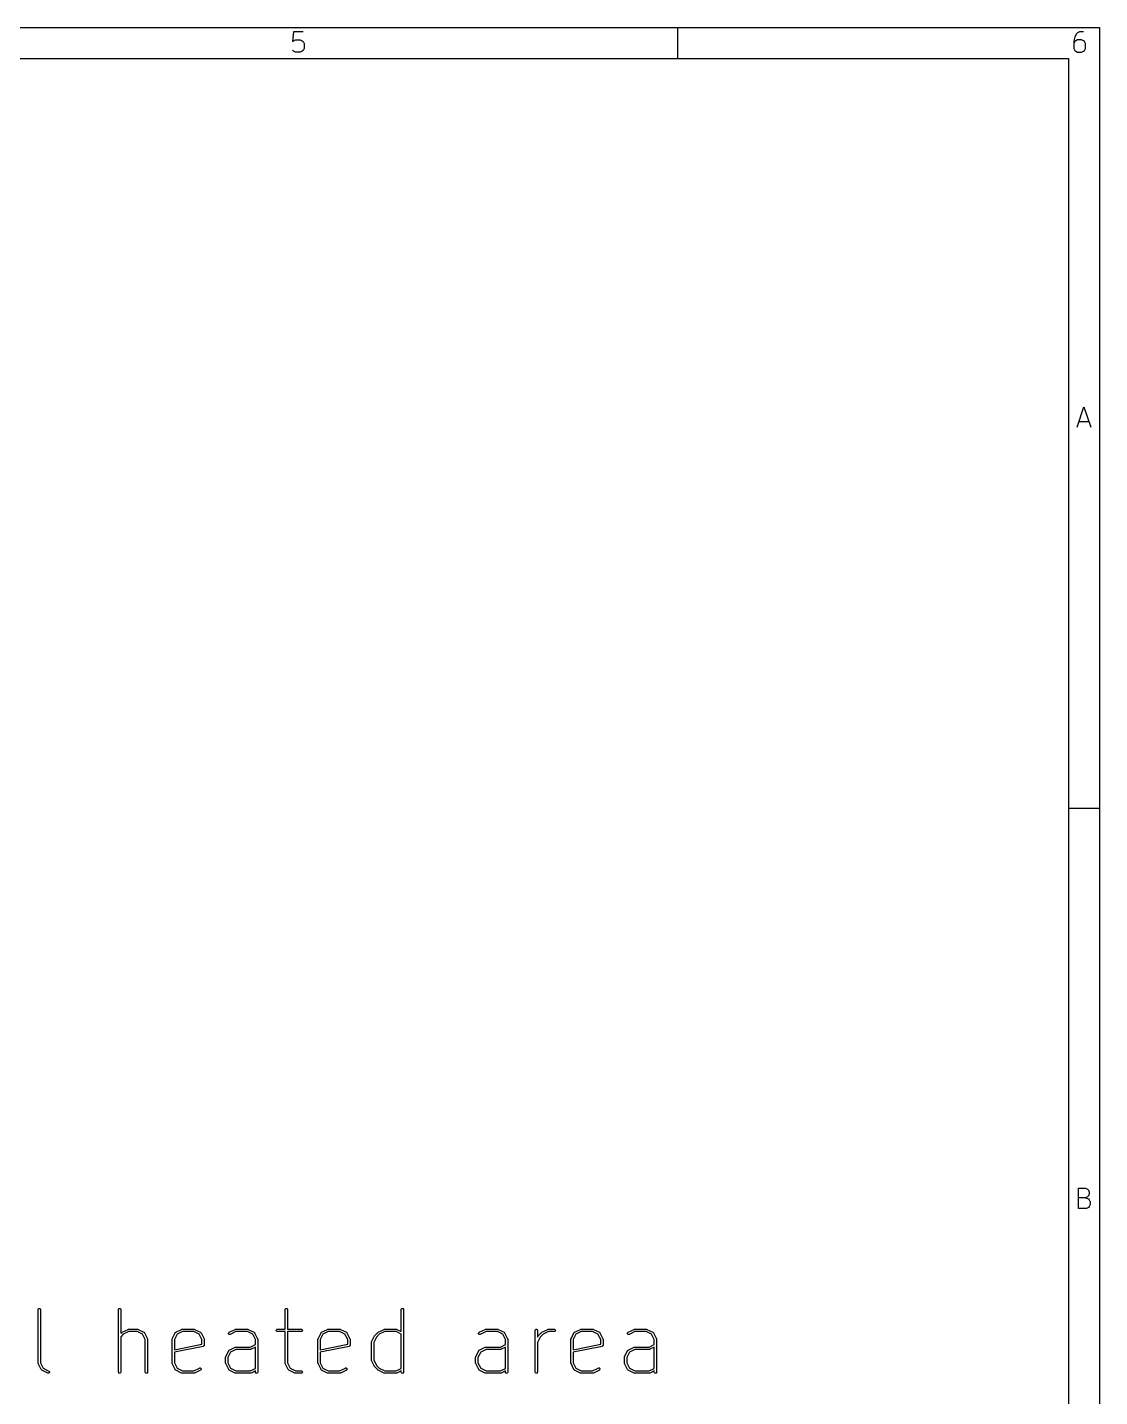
# Model space of a CAD drawing. Header units: inches. Extents: x 0.4 to 11.3, y -7.9 to -0.4.
# Drawn here: x 8.598 to 11.299, y -3.844 to -0.394 of the extents above; entities that cross this region are included whole.
import ezdxf

# ---------------------------------------------------------------- set-up
doc = ezdxf.new("R2010")
doc.units = ezdxf.units.IN
doc.header["$MEASUREMENT"] = 0
doc.layers.add('User.Drawings', color=9, linetype='CONTINUOUS', true_color=0xc2c2c2)

msp = doc.modelspace()

# ---------------------------------------------------------------- linework, layer by layer
at = {"layer": 'BLACK', "linetype": 'CONTINUOUS'}
for p, q in [((0.3937, -0.3937), (11.2993, -0.3937)), ((9.268, -0.4053), (9.2656, -0.4296)), ((9.2924, -0.4053), (9.268, -0.4053)), ((10.2362, -0.4724), (10.2362, -0.3937)), ((11.2414, -0.4101), (11.2365, -0.4174)), ((11.2439, -0.4077), (11.2414, -0.4101)), ((11.2487, -0.4053), (11.2439, -0.4077)), ((11.2585, -0.4053), (11.2487, -0.4053)), ((11.2993, -0.3937), (11.2993, -7.8743)), ((9.2656, -0.4296), (9.268, -0.4272)), ((9.268, -0.4272), (9.2729, -0.4248)), ((9.2729, -0.4248), (9.2851, -0.4248)), ((9.2851, -0.4248), (9.29, -0.4272)), ((9.29, -0.4272), (9.2924, -0.4296)), ((9.2924, -0.4296), (9.2948, -0.4345)), ((9.2948, -0.4467), (9.2924, -0.4516)), ((9.2948, -0.4345), (9.2948, -0.4467)), ((11.2365, -0.4174), (11.2341, -0.4272)), ((11.2341, -0.4272), (11.2341, -0.4467)), ((11.2365, -0.4296), (11.2341, -0.4345)), ((11.2341, -0.4467), (11.2365, -0.4516)), ((11.239, -0.4272), (11.2365, -0.4296)), ((11.2439, -0.4248), (11.239, -0.4272)), ((11.2536, -0.4248), (11.2439, -0.4248)), ((11.2585, -0.4272), (11.2536, -0.4248)), ((11.2609, -0.4296), (11.2585, -0.4272)), ((11.2634, -0.4345), (11.2609, -0.4296)), ((11.2609, -0.4516), (11.2634, -0.4467)), ((11.2634, -0.4467), (11.2634, -0.4345)), ((0.4724, -0.4724), (11.2206, -0.4724)), ((9.268, -0.454), (9.2656, -0.4516)), ((9.2729, -0.4564), (9.268, -0.454)), ((9.2851, -0.4564), (9.2729, -0.4564)), ((9.29, -0.454), (9.2851, -0.4564)), ((9.2924, -0.4516), (9.29, -0.454)), ((11.2206, -0.4724), (11.2206, -7.7956)), ((11.2365, -0.4516), (11.239, -0.454)), ((11.239, -0.454), (11.2439, -0.4564)), ((11.2439, -0.4564), (11.2536, -0.4564)), ((11.2536, -0.4564), (11.2585, -0.454)), ((11.2585, -0.454), (11.2609, -0.4516)), ((11.2429, -1.4013), (11.2599, -1.3501)), ((11.2599, -1.3501), (11.277, -1.4013)), ((11.2477, -1.3867), (11.2721, -1.3867)), ((11.2993, -2.3622), (11.2206, -2.3622)), ((11.2465, -3.3698), (11.2465, -3.3186)), ((11.2465, -3.3186), (11.2636, -3.3186)), ((11.2636, -3.343), (11.2465, -3.343)), ((11.2636, -3.3186), (11.2685, -3.3211)), ((11.2685, -3.3406), (11.2636, -3.343)), ((11.2636, -3.343), (11.2709, -3.3455)), ((11.2685, -3.3211), (11.2709, -3.3235)), ((11.2709, -3.3381), (11.2685, -3.3406)), ((11.2709, -3.3235), (11.2733, -3.3284)), ((11.2733, -3.3333), (11.2709, -3.3381)), ((11.2709, -3.3455), (11.2733, -3.3479)), ((11.2733, -3.3284), (11.2733, -3.3333)), ((11.266, -3.3698), (11.2465, -3.3698)), ((11.2709, -3.3674), (11.266, -3.3698)), ((11.2733, -3.365), (11.2709, -3.3674)), ((11.2733, -3.3479), (11.2758, -3.3528)), ((11.2758, -3.3601), (11.2733, -3.365)), ((11.2758, -3.3528), (11.2758, -3.3601))]:
    msp.add_line(p, q, dxfattribs=at)
at = {"layer": 'User.Drawings', "linetype": 'CONTINUOUS'}
for p, q in [((8.6254, -3.6229), (8.6262, -3.6221)), ((8.6262, -3.6221), (8.6272, -3.6216)), ((8.6272, -3.6216), (8.6284, -3.6216)), ((8.6284, -3.6216), (8.6294, -3.6221)), ((8.6294, -3.6221), (8.6303, -3.6229)), ((8.8278, -3.6229), (8.8286, -3.6221)), ((8.8286, -3.6221), (8.8297, -3.6216)), ((8.8297, -3.6216), (8.8309, -3.6216)), ((8.8309, -3.6216), (8.8319, -3.6221)), ((8.8319, -3.6221), (8.8327, -3.6229)), ((9.2478, -3.6229), (9.2486, -3.6221)), ((9.2486, -3.6221), (9.2497, -3.6216)), ((9.2497, -3.6216), (9.2508, -3.6216)), ((9.2508, -3.6216), (9.2519, -3.6221)), ((9.2519, -3.6221), (9.2527, -3.6229)), ((9.5402, -3.6229), (9.5411, -3.6221)), ((9.5411, -3.6221), (9.5421, -3.6216)), ((9.5421, -3.6216), (9.5433, -3.6216)), ((9.5433, -3.6216), (9.5443, -3.6221)), ((9.5443, -3.6221), (9.5451, -3.6229)), ((8.6249, -3.6239), (8.6254, -3.6229)), ((8.6249, -3.6245), (8.6249, -3.6239)), ((8.6249, -3.7595), (8.6249, -3.6245)), ((8.6303, -3.6229), (8.6307, -3.6239)), ((8.6307, -3.6239), (8.6308, -3.6245)), ((8.6308, -3.6245), (8.6308, -3.7588)), ((8.8273, -3.6245), (8.8274, -3.6239)), ((8.8273, -3.782), (8.8273, -3.6245)), ((8.8274, -3.6239), (8.8278, -3.6229)), ((8.8327, -3.6229), (8.8332, -3.6239)), ((8.8332, -3.6239), (8.8332, -3.6245)), ((8.8332, -3.6245), (8.8332, -3.6849)), ((9.2473, -3.6239), (9.2478, -3.6229)), ((9.2473, -3.6245), (9.2473, -3.6239)), ((9.2473, -3.6741), (9.2473, -3.6245)), ((9.2527, -3.6229), (9.2531, -3.6239)), ((9.2531, -3.6239), (9.2532, -3.6245)), ((9.2532, -3.6245), (9.2532, -3.6741)), ((9.5397, -3.6245), (9.5398, -3.6239)), ((9.5397, -3.6797), (9.5397, -3.6245)), ((9.5398, -3.6239), (9.5402, -3.6229)), ((9.5451, -3.6229), (9.5456, -3.6239)), ((9.5456, -3.6239), (9.5456, -3.6245)), ((9.5456, -3.6245), (9.5456, -3.782)), ((8.8332, -3.6849), (8.8357, -3.6824)), ((8.8395, -3.6869), (8.8332, -3.6932)), ((8.8357, -3.6824), (8.8359, -3.6822)), ((8.8359, -3.6822), (8.836, -3.6822)), ((8.836, -3.6822), (8.8361, -3.6821)), ((8.8361, -3.6821), (8.8362, -3.682)), ((8.8361, -3.6821), (8.8361, -3.6821)), ((8.8362, -3.682), (8.8365, -3.6819)), ((8.8365, -3.6819), (8.8515, -3.6744)), ((8.8535, -3.68), (8.8395, -3.6869)), ((8.8515, -3.6744), (8.852, -3.6742)), ((8.852, -3.6742), (8.8521, -3.6742)), ((8.8521, -3.6742), (8.8522, -3.6741)), ((8.8522, -3.6741), (8.8528, -3.6741)), ((8.8528, -3.6741), (8.8753, -3.6741)), ((8.8746, -3.68), (8.8535, -3.68)), ((8.8881, -3.6867), (8.8746, -3.68)), ((8.8753, -3.6741), (8.8759, -3.6741)), ((8.8759, -3.6741), (8.876, -3.6742)), ((8.876, -3.6742), (8.8761, -3.6742)), ((8.8761, -3.6742), (8.8766, -3.6744)), ((8.8766, -3.6744), (8.8916, -3.6819)), ((8.8948, -3.7002), (8.8881, -3.6867)), ((8.8916, -3.6819), (8.8917, -3.6819)), ((8.8917, -3.6819), (8.8917, -3.682)), ((8.8917, -3.682), (8.8918, -3.682)), ((8.8918, -3.682), (8.8921, -3.6822)), ((8.8921, -3.6822), (8.8923, -3.6825)), ((8.8923, -3.6825), (8.8926, -3.6827)), ((8.8926, -3.6827), (8.8928, -3.683)), ((8.8928, -3.683), (8.8928, -3.6831)), ((8.8928, -3.6831), (8.8929, -3.6831)), ((8.8929, -3.6831), (8.8929, -3.6832)), ((8.8929, -3.6832), (8.9004, -3.6982)), ((8.9626, -3.6982), (8.9701, -3.6832)), ((8.975, -3.6867), (8.9682, -3.7002)), ((8.9701, -3.6832), (8.9702, -3.6831)), ((8.9702, -3.683), (8.9704, -3.6827)), ((8.9702, -3.6831), (8.9702, -3.683)), ((8.9702, -3.6831), (8.9702, -3.6831)), ((8.9704, -3.6827), (8.9707, -3.6825)), ((8.9707, -3.6825), (8.971, -3.6822)), ((8.971, -3.6822), (8.9712, -3.682)), ((8.9712, -3.682), (8.9713, -3.682)), ((8.9713, -3.682), (8.9713, -3.6819)), ((8.9713, -3.6819), (8.9714, -3.6819)), ((8.9714, -3.6819), (8.9864, -3.6744)), ((8.9885, -3.68), (8.975, -3.6867)), ((8.9864, -3.6744), (8.987, -3.6742)), ((8.987, -3.6742), (8.9871, -3.6742)), ((8.9871, -3.6742), (8.9872, -3.6741)), ((8.9872, -3.6741), (8.9878, -3.6741)), ((8.9878, -3.6741), (9.0178, -3.6741)), ((9.0171, -3.68), (8.9885, -3.68)), ((9.0306, -3.6867), (9.0171, -3.68)), ((9.0178, -3.6741), (9.0183, -3.6741)), ((9.0183, -3.6741), (9.0184, -3.6742)), ((9.0184, -3.6742), (9.0185, -3.6742)), ((9.0185, -3.6742), (9.0191, -3.6744)), ((9.0191, -3.6744), (9.0341, -3.6819)), ((9.0373, -3.7002), (9.0306, -3.6867)), ((9.0341, -3.6819), (9.0342, -3.6819)), ((9.0342, -3.6819), (9.0342, -3.682)), ((9.0342, -3.682), (9.0343, -3.682)), ((9.0343, -3.682), (9.0346, -3.6822)), ((9.0346, -3.6822), (9.0348, -3.6825)), ((9.0348, -3.6825), (9.0351, -3.6827)), ((9.0351, -3.6827), (9.0353, -3.683)), ((9.0353, -3.683), (9.0353, -3.6831)), ((9.0353, -3.6831), (9.0353, -3.6831)), ((9.0353, -3.6831), (9.0354, -3.6832)), ((9.0354, -3.6832), (9.0429, -3.6982)), ((9.1048, -3.6841), (9.1052, -3.6831)), ((9.1049, -3.6853), (9.1048, -3.6841)), ((9.1054, -3.6863), (9.1049, -3.6853)), ((9.1052, -3.6831), (9.1059, -3.6822)), ((9.1063, -3.6871), (9.1054, -3.6863)), ((9.1059, -3.6822), (9.1064, -3.6819)), ((9.1074, -3.6874), (9.1063, -3.6871)), ((9.1064, -3.6819), (9.1214, -3.6744)), ((9.1085, -3.6874), (9.1074, -3.6874)), ((9.1091, -3.6872), (9.1085, -3.6874)), ((9.1234, -3.68), (9.1091, -3.6872)), ((9.1214, -3.6744), (9.122, -3.6742)), ((9.122, -3.6742), (9.1221, -3.6742)), ((9.1221, -3.6742), (9.1222, -3.6741)), ((9.1222, -3.6741), (9.1227, -3.6741)), ((9.1227, -3.6741), (9.1527, -3.6741)), ((9.152, -3.68), (9.1234, -3.68)), ((9.1655, -3.6867), (9.152, -3.68)), ((9.1527, -3.6741), (9.1533, -3.6741)), ((9.1533, -3.6741), (9.1534, -3.6742)), ((9.1534, -3.6742), (9.1535, -3.6742)), ((9.1535, -3.6742), (9.1541, -3.6744)), ((9.1541, -3.6744), (9.1691, -3.6819)), ((9.1723, -3.7002), (9.1655, -3.6867)), ((9.1691, -3.6819), (9.1692, -3.6819)), ((9.1692, -3.6819), (9.1692, -3.682)), ((9.1692, -3.682), (9.1693, -3.682)), ((9.1693, -3.682), (9.1696, -3.6822)), ((9.1696, -3.6822), (9.1698, -3.6825)), ((9.1698, -3.6825), (9.1701, -3.6827)), ((9.1701, -3.6827), (9.1703, -3.683)), ((9.1703, -3.683), (9.1703, -3.6831)), ((9.1703, -3.6831), (9.1703, -3.6831)), ((9.1703, -3.6831), (9.1704, -3.6832)), ((9.1704, -3.6832), (9.1779, -3.6982)), ((9.2248, -3.6764), (9.2253, -3.6754)), ((9.2248, -3.6776), (9.2248, -3.6764)), ((9.2253, -3.6787), (9.2248, -3.6776)), ((9.2253, -3.6754), (9.2261, -3.6746)), ((9.2261, -3.6795), (9.2253, -3.6787)), ((9.2261, -3.6746), (9.2272, -3.6741)), ((9.2272, -3.6799), (9.2261, -3.6795)), ((9.2272, -3.6741), (9.2277, -3.6741)), ((9.2277, -3.68), (9.2272, -3.6799)), ((9.2277, -3.6741), (9.2473, -3.6741)), ((9.2473, -3.68), (9.2277, -3.68)), ((9.2473, -3.7595), (9.2473, -3.68)), ((9.2532, -3.6741), (9.2877, -3.6741)), ((9.2877, -3.68), (9.2532, -3.68)), ((9.2532, -3.68), (9.2532, -3.7588)), ((9.2877, -3.6741), (9.2883, -3.6741)), ((9.2883, -3.6799), (9.2877, -3.68)), ((9.2883, -3.6741), (9.2894, -3.6746)), ((9.2894, -3.6795), (9.2883, -3.6799)), ((9.2894, -3.6746), (9.2902, -3.6754)), ((9.2902, -3.6787), (9.2894, -3.6795)), ((9.2902, -3.6754), (9.2906, -3.6764)), ((9.2906, -3.6776), (9.2902, -3.6787)), ((9.2906, -3.6764), (9.2906, -3.6776)), ((9.3301, -3.6982), (9.3376, -3.6832)), ((9.3424, -3.6867), (9.3357, -3.7002)), ((9.3376, -3.6832), (9.3376, -3.6831)), ((9.3376, -3.6831), (9.3377, -3.6831)), ((9.3377, -3.683), (9.3379, -3.6827)), ((9.3377, -3.6831), (9.3377, -3.683)), ((9.3379, -3.6827), (9.3382, -3.6825)), ((9.3382, -3.6825), (9.3384, -3.6822)), ((9.3384, -3.6822), (9.3387, -3.682)), ((9.3387, -3.682), (9.3388, -3.682)), ((9.3388, -3.682), (9.3388, -3.6819)), ((9.3388, -3.6819), (9.3389, -3.6819)), ((9.3389, -3.6819), (9.3539, -3.6744)), ((9.3559, -3.68), (9.3424, -3.6867)), ((9.3539, -3.6744), (9.3544, -3.6742)), ((9.3544, -3.6742), (9.3545, -3.6742)), ((9.3545, -3.6742), (9.3546, -3.6741)), ((9.3546, -3.6741), (9.3552, -3.6741)), ((9.3552, -3.6741), (9.3852, -3.6741)), ((9.3845, -3.68), (9.3559, -3.68)), ((9.398, -3.6867), (9.3845, -3.68)), ((9.3852, -3.6741), (9.3858, -3.6741)), ((9.3858, -3.6741), (9.3859, -3.6742)), ((9.3859, -3.6742), (9.386, -3.6742)), ((9.386, -3.6742), (9.3865, -3.6744)), ((9.3865, -3.6744), (9.4015, -3.6819)), ((9.4048, -3.7002), (9.398, -3.6867)), ((9.4015, -3.6819), (9.4016, -3.6819)), ((9.4016, -3.6819), (9.4017, -3.682)), ((9.4017, -3.682), (9.4017, -3.682)), ((9.4017, -3.682), (9.402, -3.6822)), ((9.402, -3.6822), (9.4023, -3.6825)), ((9.4023, -3.6825), (9.4025, -3.6827)), ((9.4025, -3.6827), (9.4027, -3.683)), ((9.4027, -3.683), (9.4028, -3.6831)), ((9.4028, -3.6831), (9.4028, -3.6831)), ((9.4028, -3.6831), (9.4029, -3.6832)), ((9.4029, -3.6832), (9.4104, -3.6982)), ((9.4651, -3.7057), (9.4726, -3.6907)), ((9.4726, -3.6907), (9.4727, -3.6904)), ((9.4727, -3.6904), (9.4728, -3.6903)), ((9.4727, -3.6904), (9.4727, -3.6904)), ((9.4728, -3.6903), (9.4729, -3.6902)), ((9.4729, -3.6902), (9.4731, -3.6899)), ((9.4729, -3.6902), (9.4729, -3.6902)), ((9.4731, -3.6899), (9.4806, -3.6824)), ((9.4844, -3.6869), (9.4776, -3.6938)), ((9.4806, -3.6824), (9.4808, -3.6822)), ((9.4808, -3.6822), (9.4809, -3.6822)), ((9.4809, -3.6822), (9.481, -3.6821)), ((9.481, -3.6821), (9.4811, -3.6821)), ((9.4811, -3.682), (9.4814, -3.6819)), ((9.4811, -3.6821), (9.4811, -3.682)), ((9.4814, -3.6819), (9.4964, -3.6744)), ((9.4984, -3.68), (9.4844, -3.6869)), ((9.4964, -3.6744), (9.4969, -3.6742)), ((9.4969, -3.6742), (9.497, -3.6742)), ((9.497, -3.6742), (9.4971, -3.6741)), ((9.4971, -3.6741), (9.4977, -3.6741)), ((9.4977, -3.6741), (9.5277, -3.6741)), ((9.527, -3.68), (9.4984, -3.68)), ((9.5397, -3.6863), (9.527, -3.68)), ((9.5277, -3.6741), (9.5283, -3.6741)), ((9.5283, -3.6741), (9.5284, -3.6742)), ((9.5284, -3.6742), (9.5285, -3.6742)), ((9.5285, -3.6742), (9.529, -3.6744)), ((9.529, -3.6744), (9.5397, -3.6797)), ((9.5397, -3.7727), (9.5397, -3.6863)), ((9.7347, -3.6841), (9.7351, -3.6831)), ((9.7348, -3.6853), (9.7347, -3.6841)), ((9.7353, -3.6863), (9.7348, -3.6853)), ((9.7351, -3.6831), (9.7359, -3.6822)), ((9.7362, -3.6871), (9.7353, -3.6863)), ((9.7359, -3.6822), (9.7363, -3.6819)), ((9.7373, -3.6874), (9.7362, -3.6871)), ((9.7363, -3.6819), (9.7513, -3.6744)), ((9.7384, -3.6874), (9.7373, -3.6874)), ((9.739, -3.6872), (9.7384, -3.6874)), ((9.7534, -3.68), (9.739, -3.6872)), ((9.7513, -3.6744), (9.7519, -3.6742)), ((9.7519, -3.6742), (9.752, -3.6742)), ((9.752, -3.6742), (9.7521, -3.6741)), ((9.7521, -3.6741), (9.7527, -3.6741)), ((9.7527, -3.6741), (9.7827, -3.6741)), ((9.782, -3.68), (9.7534, -3.68)), ((9.7955, -3.6867), (9.782, -3.68)), ((9.7827, -3.6741), (9.7832, -3.6741)), ((9.7832, -3.6741), (9.7833, -3.6742)), ((9.7833, -3.6742), (9.7834, -3.6742)), ((9.7834, -3.6742), (9.784, -3.6744)), ((9.784, -3.6744), (9.799, -3.6819)), ((9.8022, -3.7002), (9.7955, -3.6867)), ((9.799, -3.6819), (9.7991, -3.6819)), ((9.7991, -3.6819), (9.7991, -3.682)), ((9.7991, -3.682), (9.7992, -3.682)), ((9.7992, -3.682), (9.7995, -3.6822)), ((9.7995, -3.6822), (9.7997, -3.6825)), ((9.7997, -3.6825), (9.8, -3.6827)), ((9.8, -3.6827), (9.8002, -3.683)), ((9.8002, -3.683), (9.8002, -3.6831)), ((9.8002, -3.6831), (9.8002, -3.6831)), ((9.8002, -3.6831), (9.8003, -3.6832)), ((9.8003, -3.6832), (9.8078, -3.6982)), ((9.8772, -3.677), (9.8773, -3.6764)), ((9.8772, -3.782), (9.8772, -3.677)), ((9.8773, -3.6764), (9.8777, -3.6754)), ((9.8777, -3.6754), (9.8785, -3.6746)), ((9.8785, -3.6746), (9.8796, -3.6741)), ((9.8796, -3.6741), (9.8807, -3.6741)), ((9.8807, -3.6741), (9.8818, -3.6746)), ((9.8818, -3.6746), (9.8826, -3.6754)), ((9.8826, -3.6754), (9.883, -3.6764)), ((9.883, -3.6764), (9.8831, -3.677)), ((9.8831, -3.677), (9.8831, -3.6945)), ((9.8831, -3.6945), (9.885, -3.6907)), ((9.885, -3.6907), (9.8852, -3.6904)), ((9.8852, -3.6904), (9.8853, -3.6903)), ((9.8852, -3.6904), (9.8852, -3.6904)), ((9.8853, -3.6903), (9.8853, -3.6902)), ((9.8853, -3.6902), (9.8854, -3.6902)), ((9.8854, -3.6902), (9.8856, -3.6899)), ((9.8856, -3.6899), (9.8931, -3.6824)), ((9.8969, -3.6869), (9.8901, -3.6938)), ((9.8931, -3.6824), (9.8933, -3.6822)), ((9.8933, -3.6822), (9.8934, -3.6821)), ((9.8933, -3.6822), (9.8933, -3.6822)), ((9.8934, -3.6821), (9.8935, -3.6821)), ((9.8935, -3.6821), (9.8936, -3.682)), ((9.8936, -3.682), (9.8938, -3.6819)), ((9.8938, -3.6819), (9.9088, -3.6744)), ((9.9108, -3.68), (9.8969, -3.6869)), ((9.9088, -3.6744), (9.9094, -3.6742)), ((9.9094, -3.6742), (9.9095, -3.6742)), ((9.9095, -3.6742), (9.9096, -3.6741)), ((9.9096, -3.6741), (9.9101, -3.6741)), ((9.9101, -3.6741), (9.9251, -3.6741)), ((9.9251, -3.68), (9.9108, -3.68)), ((9.9251, -3.6741), (9.9257, -3.6741)), ((9.9257, -3.6799), (9.9251, -3.68)), ((9.9257, -3.6741), (9.9268, -3.6746)), ((9.9268, -3.6795), (9.9257, -3.6799)), ((9.9268, -3.6746), (9.9276, -3.6754)), ((9.9276, -3.6787), (9.9268, -3.6795)), ((9.9276, -3.6754), (9.928, -3.6764)), ((9.928, -3.6776), (9.9276, -3.6787)), ((9.928, -3.6764), (9.928, -3.6776)), ((9.9675, -3.6982), (9.975, -3.6832)), ((9.9798, -3.6867), (9.9731, -3.7002)), ((9.975, -3.6832), (9.9751, -3.6831)), ((9.9751, -3.683), (9.9753, -3.6827)), ((9.9751, -3.6831), (9.9751, -3.683)), ((9.9751, -3.6831), (9.9751, -3.6831)), ((9.9753, -3.6827), (9.9756, -3.6825)), ((9.9756, -3.6825), (9.9758, -3.6822)), ((9.9758, -3.6822), (9.9761, -3.682)), ((9.9761, -3.682), (9.9762, -3.682)), ((9.9762, -3.682), (9.9762, -3.6819)), ((9.9762, -3.6819), (9.9763, -3.6819)), ((9.9763, -3.6819), (9.9913, -3.6744)), ((9.9933, -3.68), (9.9798, -3.6867)), ((9.9913, -3.6744), (9.9919, -3.6742)), ((9.9919, -3.6742), (9.992, -3.6742)), ((9.992, -3.6742), (9.9921, -3.6741)), ((9.9921, -3.6741), (9.9926, -3.6741)), ((9.9926, -3.6741), (10.0226, -3.6741)), ((10.0219, -3.68), (9.9933, -3.68)), ((10.0354, -3.6867), (10.0219, -3.68)), ((10.0226, -3.6741), (10.0232, -3.6741)), ((10.0232, -3.6741), (10.0233, -3.6742)), ((10.0233, -3.6742), (10.0234, -3.6742)), ((10.0234, -3.6742), (10.024, -3.6744)), ((10.024, -3.6744), (10.039, -3.6819)), ((10.0422, -3.7002), (10.0354, -3.6867)), ((10.039, -3.6819), (10.039, -3.6819)), ((10.039, -3.6819), (10.0391, -3.682)), ((10.0391, -3.682), (10.0391, -3.682)), ((10.0391, -3.682), (10.0394, -3.6822)), ((10.0394, -3.6822), (10.0397, -3.6825)), ((10.0397, -3.6825), (10.04, -3.6827)), ((10.04, -3.6827), (10.0401, -3.683)), ((10.0401, -3.683), (10.0402, -3.6831)), ((10.0402, -3.6831), (10.0402, -3.6831)), ((10.0402, -3.6831), (10.0403, -3.6832)), ((10.0403, -3.6832), (10.0478, -3.6982)), ((10.1097, -3.6841), (10.1101, -3.6831)), ((10.1098, -3.6853), (10.1097, -3.6841)), ((10.1103, -3.6863), (10.1098, -3.6853)), ((10.1101, -3.6831), (10.1108, -3.6822)), ((10.1112, -3.6871), (10.1103, -3.6863)), ((10.1108, -3.6822), (10.1113, -3.6819)), ((10.1123, -3.6874), (10.1112, -3.6871)), ((10.1113, -3.6819), (10.1263, -3.6744)), ((10.1134, -3.6874), (10.1123, -3.6874)), ((10.1139, -3.6872), (10.1134, -3.6874)), ((10.1283, -3.68), (10.1139, -3.6872)), ((10.1263, -3.6744), (10.1268, -3.6742)), ((10.1268, -3.6742), (10.1269, -3.6742)), ((10.1269, -3.6742), (10.127, -3.6741)), ((10.127, -3.6741), (10.1276, -3.6741)), ((10.1276, -3.6741), (10.1576, -3.6741)), ((10.1569, -3.68), (10.1283, -3.68)), ((10.1704, -3.6867), (10.1569, -3.68)), ((10.1576, -3.6741), (10.1582, -3.6741)), ((10.1582, -3.6741), (10.1583, -3.6742)), ((10.1583, -3.6742), (10.1584, -3.6742)), ((10.1584, -3.6742), (10.1589, -3.6744)), ((10.1589, -3.6744), (10.1739, -3.6819)), ((10.1772, -3.7002), (10.1704, -3.6867)), ((10.1739, -3.6819), (10.174, -3.6819)), ((10.174, -3.6819), (10.1741, -3.682)), ((10.1741, -3.682), (10.1741, -3.682)), ((10.1741, -3.682), (10.1744, -3.6822)), ((10.1744, -3.6822), (10.1747, -3.6825)), ((10.1747, -3.6825), (10.1749, -3.6827)), ((10.1749, -3.6827), (10.1751, -3.683)), ((10.1751, -3.683), (10.1752, -3.6831)), ((10.1752, -3.6831), (10.1752, -3.6831)), ((10.1752, -3.6831), (10.1753, -3.6832)), ((10.1753, -3.6832), (10.1828, -3.6982)), ((8.8332, -3.6932), (8.8332, -3.782)), ((8.8948, -3.782), (8.8948, -3.7002)), ((8.9004, -3.6982), (8.9006, -3.6987)), ((8.9006, -3.6987), (8.9006, -3.6988)), ((8.9006, -3.6988), (8.9007, -3.6989)), ((8.9007, -3.6989), (8.9007, -3.6995)), ((8.9007, -3.6995), (8.9007, -3.782)), ((8.9623, -3.6995), (8.9624, -3.6989)), ((8.9623, -3.7595), (8.9623, -3.6995)), ((8.9624, -3.6987), (8.9626, -3.6982)), ((8.9624, -3.6988), (8.9624, -3.6987)), ((8.9624, -3.6989), (8.9624, -3.6988)), ((8.9682, -3.7002), (8.9682, -3.7259)), ((8.9682, -3.7259), (9.0373, -3.7121)), ((9.0408, -3.7174), (8.9682, -3.7319)), ((9.0373, -3.7121), (9.0373, -3.7002)), ((9.0414, -3.7172), (9.0408, -3.7174)), ((9.0408, -3.7174), (9.0408, -3.7174)), ((9.0408, -3.7174), (9.0408, -3.7174)), ((9.0408, -3.7174), (9.0408, -3.7174)), ((9.0416, -3.7171), (9.0414, -3.7172)), ((9.0419, -3.717), (9.0416, -3.7171)), ((9.0421, -3.7168), (9.0419, -3.717)), ((9.0423, -3.7166), (9.0421, -3.7168)), ((9.0425, -3.7164), (9.0423, -3.7166)), ((9.0427, -3.7162), (9.0425, -3.7164)), ((9.0428, -3.7159), (9.0427, -3.7162)), ((9.043, -3.7156), (9.0428, -3.7159)), ((9.0429, -3.6982), (9.0431, -3.6987)), ((9.0432, -3.7151), (9.043, -3.7154)), ((9.043, -3.7154), (9.043, -3.7156)), ((9.0431, -3.6987), (9.0431, -3.6988)), ((9.0431, -3.6988), (9.0432, -3.6989)), ((9.0432, -3.6989), (9.0432, -3.6995)), ((9.0432, -3.6995), (9.0432, -3.7145)), ((9.0432, -3.7145), (9.0432, -3.7151)), ((9.1064, -3.7269), (9.1214, -3.7194)), ((9.1234, -3.725), (9.1099, -3.7317)), ((9.1214, -3.7194), (9.122, -3.7192)), ((9.122, -3.7192), (9.1221, -3.7192)), ((9.1221, -3.7192), (9.1222, -3.7191)), ((9.1222, -3.7191), (9.1227, -3.7191)), ((9.1227, -3.7191), (9.1595, -3.7191)), ((9.1602, -3.725), (9.1234, -3.725)), ((9.1595, -3.7191), (9.1723, -3.7127)), ((9.1608, -3.7249), (9.1602, -3.725)), ((9.1609, -3.7249), (9.1608, -3.7249)), ((9.161, -3.7249), (9.1609, -3.7249)), ((9.1616, -3.7247), (9.161, -3.7249)), ((9.1723, -3.7193), (9.1616, -3.7247)), ((9.1723, -3.7127), (9.1723, -3.7002)), ((9.1723, -3.7727), (9.1723, -3.7193)), ((9.1779, -3.6982), (9.1781, -3.6987)), ((9.1781, -3.6987), (9.1781, -3.6988)), ((9.1781, -3.6988), (9.1781, -3.6989)), ((9.1781, -3.6989), (9.1782, -3.6995)), ((9.1782, -3.6995), (9.1782, -3.782)), ((9.3298, -3.6989), (9.3299, -3.6988)), ((9.3298, -3.6995), (9.3298, -3.6989)), ((9.3298, -3.7595), (9.3298, -3.6995)), ((9.3299, -3.6987), (9.3301, -3.6982)), ((9.3299, -3.6988), (9.3299, -3.6987)), ((9.3357, -3.7002), (9.3357, -3.7259)), ((9.3357, -3.7259), (9.4048, -3.7121)), ((9.4083, -3.7174), (9.3357, -3.7319)), ((9.4048, -3.7121), (9.4048, -3.7002)), ((9.4088, -3.7172), (9.4083, -3.7174)), ((9.4083, -3.7174), (9.4083, -3.7174)), ((9.4083, -3.7174), (9.4083, -3.7174)), ((9.4083, -3.7174), (9.4083, -3.7174)), ((9.4091, -3.7171), (9.4088, -3.7172)), ((9.4094, -3.717), (9.4091, -3.7171)), ((9.4096, -3.7168), (9.4094, -3.717)), ((9.4098, -3.7166), (9.4096, -3.7168)), ((9.41, -3.7164), (9.4098, -3.7166)), ((9.4102, -3.7162), (9.41, -3.7164)), ((9.4103, -3.7159), (9.4102, -3.7162)), ((9.4104, -3.7156), (9.4103, -3.7159)), ((9.4104, -3.6982), (9.4106, -3.6987)), ((9.4105, -3.7154), (9.4104, -3.7156)), ((9.4106, -3.7151), (9.4105, -3.7154)), ((9.4106, -3.6987), (9.4106, -3.6988)), ((9.4106, -3.6988), (9.4106, -3.6989)), ((9.4106, -3.6989), (9.4107, -3.6995)), ((9.4107, -3.7145), (9.4106, -3.7151)), ((9.4107, -3.6995), (9.4107, -3.7145)), ((9.4647, -3.707), (9.4648, -3.7064)), ((9.4647, -3.752), (9.4647, -3.707)), ((9.4648, -3.7063), (9.4649, -3.7062)), ((9.4648, -3.7064), (9.4648, -3.7063)), ((9.4649, -3.7062), (9.4651, -3.7057)), ((9.4776, -3.6938), (9.4707, -3.7077)), ((9.4707, -3.7077), (9.4707, -3.7513)), ((9.7363, -3.7269), (9.7513, -3.7194)), ((9.7534, -3.725), (9.7399, -3.7317)), ((9.7513, -3.7194), (9.7519, -3.7192)), ((9.7519, -3.7192), (9.752, -3.7192)), ((9.752, -3.7192), (9.7521, -3.7191)), ((9.7521, -3.7191), (9.7527, -3.7191)), ((9.7527, -3.7191), (9.7895, -3.7191)), ((9.7902, -3.725), (9.7534, -3.725)), ((9.7895, -3.7191), (9.8022, -3.7127)), ((9.7907, -3.7249), (9.7902, -3.725)), ((9.7908, -3.7249), (9.7907, -3.7249)), ((9.7909, -3.7249), (9.7908, -3.7249)), ((9.7915, -3.7247), (9.7909, -3.7249)), ((9.8022, -3.7193), (9.7915, -3.7247)), ((9.8022, -3.7127), (9.8022, -3.7002)), ((9.8022, -3.7727), (9.8022, -3.7193)), ((9.8078, -3.6982), (9.808, -3.6987)), ((9.808, -3.6987), (9.808, -3.6988)), ((9.808, -3.6988), (9.8081, -3.6989)), ((9.8081, -3.6989), (9.8081, -3.6995)), ((9.8081, -3.6995), (9.8081, -3.782)), ((9.8901, -3.6938), (9.8831, -3.7077)), ((9.8831, -3.7077), (9.8831, -3.782)), ((9.9672, -3.6989), (9.9673, -3.6988)), ((9.9672, -3.6995), (9.9672, -3.6989)), ((9.9672, -3.7595), (9.9672, -3.6995)), ((9.9673, -3.6987), (9.9675, -3.6982)), ((9.9673, -3.6988), (9.9673, -3.6987)), ((9.9731, -3.7002), (9.9731, -3.7259)), ((9.9731, -3.7259), (10.0422, -3.7121)), ((10.0457, -3.7174), (9.9731, -3.7319)), ((10.0422, -3.7121), (10.0422, -3.7002)), ((10.0463, -3.7172), (10.0457, -3.7174)), ((10.0457, -3.7174), (10.0457, -3.7174)), ((10.0457, -3.7174), (10.0457, -3.7174)), ((10.0457, -3.7174), (10.0457, -3.7174)), ((10.0465, -3.7171), (10.0463, -3.7172)), ((10.0468, -3.717), (10.0465, -3.7171)), ((10.047, -3.7168), (10.0468, -3.717)), ((10.0472, -3.7166), (10.047, -3.7168)), ((10.0474, -3.7164), (10.0472, -3.7166)), ((10.0476, -3.7162), (10.0474, -3.7164)), ((10.0477, -3.7159), (10.0476, -3.7162)), ((10.0479, -3.7156), (10.0477, -3.7159)), ((10.0478, -3.6982), (10.048, -3.6987)), ((10.048, -3.7151), (10.0479, -3.7154)), ((10.0479, -3.7154), (10.0479, -3.7156)), ((10.048, -3.6987), (10.048, -3.6988)), ((10.048, -3.6988), (10.048, -3.6989)), ((10.048, -3.6989), (10.0481, -3.6995)), ((10.0481, -3.7145), (10.048, -3.7151)), ((10.0481, -3.6995), (10.0481, -3.7145)), ((10.1113, -3.7269), (10.1263, -3.7194)), ((10.1283, -3.725), (10.1148, -3.7317)), ((10.1263, -3.7194), (10.1268, -3.7192)), ((10.1268, -3.7192), (10.1269, -3.7192)), ((10.1269, -3.7192), (10.127, -3.7191)), ((10.127, -3.7191), (10.1276, -3.7191)), ((10.1276, -3.7191), (10.1644, -3.7191)), ((10.1651, -3.725), (10.1283, -3.725)), ((10.1644, -3.7191), (10.1772, -3.7127)), ((10.1657, -3.7249), (10.1651, -3.725)), ((10.1658, -3.7249), (10.1657, -3.7249)), ((10.1659, -3.7249), (10.1658, -3.7249)), ((10.1664, -3.7247), (10.1659, -3.7249)), ((10.1772, -3.7193), (10.1664, -3.7247)), ((10.1772, -3.7127), (10.1772, -3.7002)), ((10.1772, -3.7727), (10.1772, -3.7193)), ((10.1828, -3.6982), (10.183, -3.6987)), ((10.183, -3.6987), (10.183, -3.6988)), ((10.183, -3.6988), (10.183, -3.6989)), ((10.183, -3.6989), (10.1831, -3.6995)), ((10.1831, -3.6995), (10.1831, -3.782)), ((8.6249, -3.7601), (8.6249, -3.7595)), ((8.625, -3.7602), (8.6249, -3.7601)), ((8.625, -3.7603), (8.625, -3.7602)), ((8.6252, -3.7608), (8.625, -3.7603)), ((8.6308, -3.7588), (8.6375, -3.7723)), ((8.9624, -3.7601), (8.9623, -3.7595)), ((8.9624, -3.7602), (8.9624, -3.7601)), ((8.9624, -3.7603), (8.9624, -3.7602)), ((8.9626, -3.7608), (8.9624, -3.7603)), ((8.9682, -3.7319), (8.9682, -3.7588)), ((8.9682, -3.7588), (8.975, -3.7723)), ((9.0973, -3.7445), (9.0974, -3.7439)), ((9.0973, -3.7595), (9.0973, -3.7445)), ((9.0974, -3.7601), (9.0973, -3.7595)), ((9.0974, -3.7437), (9.0976, -3.7432)), ((9.0974, -3.7438), (9.0974, -3.7437)), ((9.0974, -3.7439), (9.0974, -3.7438)), ((9.0974, -3.7602), (9.0974, -3.7601)), ((9.0974, -3.7603), (9.0974, -3.7602)), ((9.0976, -3.7608), (9.0974, -3.7603)), ((9.0976, -3.7432), (9.1051, -3.7282)), ((9.1099, -3.7317), (9.1032, -3.7452)), ((9.1032, -3.7452), (9.1032, -3.7588)), ((9.1032, -3.7588), (9.1099, -3.7723)), ((9.1051, -3.7282), (9.1052, -3.7281)), ((9.1052, -3.728), (9.1054, -3.7277)), ((9.1052, -3.7281), (9.1052, -3.728)), ((9.1052, -3.728), (9.1052, -3.728)), ((9.1054, -3.7277), (9.1057, -3.7275)), ((9.1057, -3.7275), (9.1059, -3.7272)), ((9.1059, -3.7272), (9.1062, -3.727)), ((9.1062, -3.727), (9.1063, -3.7269)), ((9.1063, -3.7269), (9.1063, -3.7269)), ((9.1063, -3.7269), (9.1064, -3.7269)), ((9.2473, -3.7601), (9.2473, -3.7595)), ((9.2474, -3.7602), (9.2473, -3.7601)), ((9.2474, -3.7603), (9.2474, -3.7602)), ((9.2476, -3.7608), (9.2474, -3.7603)), ((9.2532, -3.7588), (9.2599, -3.7723)), ((9.3298, -3.7601), (9.3298, -3.7595)), ((9.3299, -3.7602), (9.3298, -3.7601)), ((9.3299, -3.7603), (9.3299, -3.7602)), ((9.3301, -3.7608), (9.3299, -3.7603)), ((9.3357, -3.7319), (9.3357, -3.7588)), ((9.3357, -3.7588), (9.3424, -3.7723)), ((9.4648, -3.7526), (9.4647, -3.752)), ((9.4648, -3.7527), (9.4648, -3.7526)), ((9.4649, -3.7528), (9.4648, -3.7527)), ((9.4651, -3.7533), (9.4649, -3.7528)), ((9.4726, -3.7683), (9.4651, -3.7533)), ((9.4707, -3.7513), (9.4776, -3.7653)), ((9.7272, -3.7445), (9.7273, -3.7439)), ((9.7272, -3.7595), (9.7272, -3.7445)), ((9.7273, -3.7601), (9.7272, -3.7595)), ((9.7273, -3.7437), (9.7275, -3.7432)), ((9.7273, -3.7438), (9.7273, -3.7437)), ((9.7273, -3.7439), (9.7273, -3.7438)), ((9.7273, -3.7602), (9.7273, -3.7601)), ((9.7273, -3.7603), (9.7273, -3.7602)), ((9.7275, -3.7608), (9.7273, -3.7603)), ((9.7275, -3.7432), (9.735, -3.7282)), ((9.7399, -3.7317), (9.7331, -3.7452)), ((9.7331, -3.7452), (9.7331, -3.7588)), ((9.7331, -3.7588), (9.7399, -3.7723)), ((9.735, -3.7282), (9.7351, -3.7281)), ((9.7351, -3.7281), (9.7351, -3.728)), ((9.7351, -3.728), (9.7352, -3.728)), ((9.7352, -3.728), (9.7353, -3.7277)), ((9.7353, -3.7277), (9.7356, -3.7275)), ((9.7356, -3.7275), (9.7359, -3.7272)), ((9.7359, -3.7272), (9.7361, -3.727)), ((9.7361, -3.727), (9.7362, -3.7269)), ((9.7362, -3.7269), (9.7363, -3.7269)), ((9.7363, -3.7269), (9.7363, -3.7269)), ((9.9672, -3.7601), (9.9672, -3.7595)), ((9.9673, -3.7602), (9.9672, -3.7601)), ((9.9673, -3.7603), (9.9673, -3.7602)), ((9.9675, -3.7608), (9.9673, -3.7603)), ((9.9731, -3.7319), (9.9731, -3.7588)), ((9.9731, -3.7588), (9.9798, -3.7723)), ((10.1022, -3.7439), (10.1023, -3.7438)), ((10.1022, -3.7445), (10.1022, -3.7439)), ((10.1022, -3.7595), (10.1022, -3.7445)), ((10.1022, -3.7601), (10.1022, -3.7595)), ((10.1023, -3.7602), (10.1022, -3.7601)), ((10.1023, -3.7437), (10.1025, -3.7432)), ((10.1023, -3.7438), (10.1023, -3.7437)), ((10.1023, -3.7603), (10.1023, -3.7602)), ((10.1025, -3.7608), (10.1023, -3.7603)), ((10.1025, -3.7432), (10.11, -3.7282)), ((10.1148, -3.7317), (10.1081, -3.7452)), ((10.1081, -3.7452), (10.1081, -3.7588)), ((10.1081, -3.7588), (10.1148, -3.7723)), ((10.11, -3.7281), (10.1101, -3.728)), ((10.11, -3.7282), (10.11, -3.7281)), ((10.1101, -3.728), (10.1103, -3.7277)), ((10.1101, -3.728), (10.1101, -3.728)), ((10.1103, -3.7277), (10.1106, -3.7275)), ((10.1106, -3.7275), (10.1108, -3.7272)), ((10.1108, -3.7272), (10.1111, -3.727)), ((10.1111, -3.727), (10.1112, -3.7269)), ((10.1112, -3.7269), (10.1112, -3.7269)), ((10.1112, -3.7269), (10.1113, -3.7269)), ((8.6327, -3.7758), (8.6252, -3.7608)), ((8.6327, -3.7759), (8.6327, -3.7758)), ((8.6327, -3.776), (8.6327, -3.7759)), ((8.6328, -3.776), (8.6327, -3.776)), ((8.633, -3.7763), (8.6328, -3.776)), ((8.6333, -3.7766), (8.633, -3.7763)), ((8.6335, -3.7768), (8.6333, -3.7766)), ((8.6338, -3.777), (8.6335, -3.7768)), ((8.6338, -3.7771), (8.6338, -3.777)), ((8.6339, -3.7771), (8.6338, -3.7771)), ((8.634, -3.7771), (8.6339, -3.7771)), ((8.649, -3.7846), (8.634, -3.7771)), ((8.6375, -3.7723), (8.6516, -3.7794)), ((8.6495, -3.7849), (8.649, -3.7846)), ((8.6507, -3.7849), (8.6495, -3.7849)), ((8.6518, -3.7846), (8.6507, -3.7849)), ((8.6516, -3.7794), (8.6521, -3.7797)), ((8.6526, -3.7838), (8.6518, -3.7846)), ((8.6521, -3.7797), (8.6529, -3.7805)), ((8.6532, -3.7828), (8.6526, -3.7838)), ((8.6529, -3.7805), (8.6532, -3.7816)), ((8.6532, -3.7816), (8.6532, -3.7828)), ((8.8274, -3.7826), (8.8273, -3.782)), ((8.8278, -3.7836), (8.8274, -3.7826)), ((8.8286, -3.7845), (8.8278, -3.7836)), ((8.8297, -3.7849), (8.8286, -3.7845)), ((8.8309, -3.7849), (8.8297, -3.7849)), ((8.8319, -3.7845), (8.8309, -3.7849)), ((8.8327, -3.7836), (8.8319, -3.7845)), ((8.8332, -3.7826), (8.8327, -3.7836)), ((8.8332, -3.782), (8.8332, -3.7826)), ((8.8949, -3.7826), (8.8948, -3.782)), ((8.8953, -3.7836), (8.8949, -3.7826)), ((8.8961, -3.7845), (8.8953, -3.7836)), ((8.8972, -3.7849), (8.8961, -3.7845)), ((8.8983, -3.7849), (8.8972, -3.7849)), ((8.8994, -3.7845), (8.8983, -3.7849)), ((8.9002, -3.7836), (8.8994, -3.7845)), ((8.9007, -3.7826), (8.9002, -3.7836)), ((8.9007, -3.782), (8.9007, -3.7826)), ((8.9701, -3.7758), (8.9626, -3.7608)), ((8.9702, -3.7759), (8.9701, -3.7758)), ((8.9702, -3.776), (8.9702, -3.7759)), ((8.9704, -3.7763), (8.9702, -3.776)), ((8.9702, -3.776), (8.9702, -3.776)), ((8.9707, -3.7766), (8.9704, -3.7763)), ((8.971, -3.7768), (8.9707, -3.7766)), ((8.9712, -3.777), (8.971, -3.7768)), ((8.9713, -3.7771), (8.9712, -3.777)), ((8.9714, -3.7771), (8.9713, -3.7771)), ((8.9713, -3.7771), (8.9713, -3.7771)), ((8.9864, -3.7846), (8.9714, -3.7771)), ((8.975, -3.7723), (8.9885, -3.7791)), ((8.987, -3.7849), (8.9864, -3.7846)), ((8.9871, -3.7849), (8.987, -3.7849)), ((8.9872, -3.7849), (8.9871, -3.7849)), ((8.9878, -3.785), (8.9872, -3.7849)), ((9.0178, -3.785), (8.9878, -3.785)), ((8.9885, -3.7791), (9.0171, -3.7791)), ((9.0171, -3.7791), (9.0314, -3.7719)), ((9.0183, -3.7849), (9.0178, -3.785)), ((9.0184, -3.7849), (9.0183, -3.7849)), ((9.0185, -3.7849), (9.0184, -3.7849)), ((9.0191, -3.7846), (9.0185, -3.7849)), ((9.0341, -3.7771), (9.0191, -3.7846)), ((9.0314, -3.7719), (9.032, -3.7717)), ((9.032, -3.7717), (9.0331, -3.7716)), ((9.0331, -3.7716), (9.0342, -3.7719)), ((9.0346, -3.7768), (9.0341, -3.7771)), ((9.0342, -3.7719), (9.0351, -3.7727)), ((9.0353, -3.776), (9.0346, -3.7768)), ((9.0351, -3.7727), (9.0356, -3.7737)), ((9.0357, -3.7749), (9.0353, -3.776)), ((9.0356, -3.7737), (9.0357, -3.7749)), ((9.1051, -3.7758), (9.0976, -3.7608)), ((9.1052, -3.7759), (9.1051, -3.7758)), ((9.1052, -3.776), (9.1052, -3.7759)), ((9.1054, -3.7763), (9.1052, -3.776)), ((9.1052, -3.776), (9.1052, -3.776)), ((9.1057, -3.7766), (9.1054, -3.7763)), ((9.1059, -3.7768), (9.1057, -3.7766)), ((9.1062, -3.777), (9.1059, -3.7768)), ((9.1063, -3.7771), (9.1062, -3.777)), ((9.1064, -3.7771), (9.1063, -3.7771)), ((9.1063, -3.7771), (9.1063, -3.7771)), ((9.1214, -3.7846), (9.1064, -3.7771)), ((9.1099, -3.7723), (9.1234, -3.7791)), ((9.122, -3.7849), (9.1214, -3.7846)), ((9.1221, -3.7849), (9.122, -3.7849)), ((9.1222, -3.7849), (9.1221, -3.7849)), ((9.1227, -3.785), (9.1222, -3.7849)), ((9.1602, -3.785), (9.1227, -3.785)), ((9.1234, -3.7791), (9.1595, -3.7791)), ((9.1595, -3.7791), (9.1723, -3.7727)), ((9.1608, -3.7849), (9.1602, -3.785)), ((9.1609, -3.7849), (9.1608, -3.7849)), ((9.161, -3.7849), (9.1609, -3.7849)), ((9.1616, -3.7846), (9.161, -3.7849)), ((9.1723, -3.7793), (9.1616, -3.7846)), ((9.1723, -3.782), (9.1723, -3.7793)), ((9.1723, -3.7826), (9.1723, -3.782)), ((9.1728, -3.7836), (9.1723, -3.7826)), ((9.1736, -3.7845), (9.1728, -3.7836)), ((9.1747, -3.7849), (9.1736, -3.7845)), ((9.1758, -3.7849), (9.1747, -3.7849)), ((9.1769, -3.7845), (9.1758, -3.7849)), ((9.1777, -3.7836), (9.1769, -3.7845)), ((9.1781, -3.7826), (9.1777, -3.7836)), ((9.1782, -3.782), (9.1781, -3.7826)), ((9.2551, -3.7758), (9.2476, -3.7608)), ((9.2551, -3.7759), (9.2551, -3.7758)), ((9.2552, -3.776), (9.2551, -3.7759)), ((9.2554, -3.7763), (9.2552, -3.776)), ((9.2552, -3.776), (9.2552, -3.776)), ((9.2557, -3.7766), (9.2554, -3.7763)), ((9.2559, -3.7768), (9.2557, -3.7766)), ((9.2562, -3.777), (9.2559, -3.7768)), ((9.2563, -3.7771), (9.2562, -3.777)), ((9.2564, -3.7771), (9.2563, -3.7771)), ((9.2563, -3.7771), (9.2563, -3.7771)), ((9.2714, -3.7846), (9.2564, -3.7771)), ((9.2599, -3.7723), (9.2734, -3.7791)), ((9.2719, -3.7849), (9.2714, -3.7846)), ((9.2721, -3.7849), (9.2719, -3.7849)), ((9.2722, -3.7849), (9.2721, -3.7849)), ((9.2727, -3.785), (9.2722, -3.7849)), ((9.2877, -3.785), (9.2727, -3.785)), ((9.2734, -3.7791), (9.2877, -3.7791)), ((9.2877, -3.7791), (9.2883, -3.7791)), ((9.2883, -3.7849), (9.2877, -3.785)), ((9.2883, -3.7791), (9.2894, -3.7795)), ((9.2894, -3.7845), (9.2883, -3.7849)), ((9.2894, -3.7795), (9.2902, -3.7804)), ((9.2902, -3.7836), (9.2894, -3.7845)), ((9.2902, -3.7804), (9.2906, -3.7814)), ((9.2906, -3.7826), (9.2902, -3.7836)), ((9.2906, -3.7814), (9.2906, -3.7826)), ((9.3376, -3.7758), (9.3301, -3.7608)), ((9.3376, -3.7759), (9.3376, -3.7758)), ((9.3377, -3.776), (9.3376, -3.7759)), ((9.3379, -3.7763), (9.3377, -3.776)), ((9.3377, -3.776), (9.3377, -3.776)), ((9.3382, -3.7766), (9.3379, -3.7763)), ((9.3384, -3.7768), (9.3382, -3.7766)), ((9.3387, -3.777), (9.3384, -3.7768)), ((9.3388, -3.7771), (9.3387, -3.777)), ((9.3389, -3.7771), (9.3388, -3.7771)), ((9.3388, -3.7771), (9.3388, -3.7771)), ((9.3539, -3.7846), (9.3389, -3.7771)), ((9.3424, -3.7723), (9.3559, -3.7791)), ((9.3544, -3.7849), (9.3539, -3.7846)), ((9.3545, -3.7849), (9.3544, -3.7849)), ((9.3546, -3.7849), (9.3545, -3.7849)), ((9.3552, -3.785), (9.3546, -3.7849)), ((9.3852, -3.785), (9.3552, -3.785)), ((9.3559, -3.7791), (9.3845, -3.7791)), ((9.3845, -3.7791), (9.3989, -3.7719)), ((9.3858, -3.7849), (9.3852, -3.785)), ((9.3859, -3.7849), (9.3858, -3.7849)), ((9.386, -3.7849), (9.3859, -3.7849)), ((9.3865, -3.7846), (9.386, -3.7849)), ((9.4015, -3.7771), (9.3865, -3.7846)), ((9.3989, -3.7719), (9.3994, -3.7717)), ((9.3994, -3.7717), (9.4006, -3.7716)), ((9.4006, -3.7716), (9.4017, -3.7719)), ((9.402, -3.7768), (9.4015, -3.7771)), ((9.4017, -3.7719), (9.4025, -3.7727)), ((9.4028, -3.776), (9.402, -3.7768)), ((9.4025, -3.7727), (9.4031, -3.7737)), ((9.4031, -3.7749), (9.4028, -3.776)), ((9.4031, -3.7737), (9.4031, -3.7749)), ((9.4727, -3.7686), (9.4726, -3.7683)), ((9.4728, -3.7687), (9.4727, -3.7686)), ((9.4727, -3.7686), (9.4727, -3.7686)), ((9.4729, -3.7688), (9.4728, -3.7687)), ((9.4729, -3.7689), (9.4729, -3.7688)), ((9.4731, -3.7691), (9.4729, -3.7689)), ((9.4806, -3.7766), (9.4731, -3.7691)), ((9.4776, -3.7653), (9.4844, -3.7721)), ((9.4808, -3.7768), (9.4806, -3.7766)), ((9.4809, -3.7768), (9.4808, -3.7768)), ((9.481, -3.7769), (9.4809, -3.7768)), ((9.4811, -3.777), (9.481, -3.7769)), ((9.4814, -3.7771), (9.4811, -3.777)), ((9.4811, -3.777), (9.4811, -3.777)), ((9.4964, -3.7846), (9.4814, -3.7771)), ((9.4844, -3.7721), (9.4984, -3.7791)), ((9.4969, -3.7849), (9.4964, -3.7846)), ((9.497, -3.7849), (9.4969, -3.7849)), ((9.4971, -3.7849), (9.497, -3.7849)), ((9.4977, -3.785), (9.4971, -3.7849)), ((9.5277, -3.785), (9.4977, -3.785)), ((9.4984, -3.7791), (9.527, -3.7791)), ((9.527, -3.7791), (9.5397, -3.7727)), ((9.5283, -3.7849), (9.5277, -3.785)), ((9.5284, -3.7849), (9.5283, -3.7849)), ((9.5285, -3.7849), (9.5284, -3.7849)), ((9.529, -3.7846), (9.5285, -3.7849)), ((9.5397, -3.7793), (9.529, -3.7846)), ((9.5397, -3.782), (9.5397, -3.7793)), ((9.5398, -3.7826), (9.5397, -3.782)), ((9.5402, -3.7836), (9.5398, -3.7826)), ((9.5411, -3.7845), (9.5402, -3.7836)), ((9.5421, -3.7849), (9.5411, -3.7845)), ((9.5433, -3.7849), (9.5421, -3.7849)), ((9.5443, -3.7845), (9.5433, -3.7849)), ((9.5451, -3.7836), (9.5443, -3.7845)), ((9.5456, -3.7826), (9.5451, -3.7836)), ((9.5456, -3.782), (9.5456, -3.7826)), ((9.735, -3.7758), (9.7275, -3.7608)), ((9.7351, -3.7759), (9.735, -3.7758)), ((9.7351, -3.776), (9.7351, -3.7759)), ((9.7352, -3.776), (9.7351, -3.776)), ((9.7353, -3.7763), (9.7352, -3.776)), ((9.7356, -3.7766), (9.7353, -3.7763)), ((9.7359, -3.7768), (9.7356, -3.7766)), ((9.7361, -3.777), (9.7359, -3.7768)), ((9.7362, -3.7771), (9.7361, -3.777)), ((9.7363, -3.7771), (9.7362, -3.7771)), ((9.7513, -3.7846), (9.7363, -3.7771)), ((9.7363, -3.7771), (9.7363, -3.7771)), ((9.7399, -3.7723), (9.7534, -3.7791)), ((9.7519, -3.7849), (9.7513, -3.7846)), ((9.752, -3.7849), (9.7519, -3.7849)), ((9.7521, -3.7849), (9.752, -3.7849)), ((9.7527, -3.785), (9.7521, -3.7849)), ((9.7902, -3.785), (9.7527, -3.785)), ((9.7534, -3.7791), (9.7895, -3.7791)), ((9.7895, -3.7791), (9.8022, -3.7727)), ((9.7907, -3.7849), (9.7902, -3.785)), ((9.7908, -3.7849), (9.7907, -3.7849)), ((9.7909, -3.7849), (9.7908, -3.7849)), ((9.7915, -3.7846), (9.7909, -3.7849)), ((9.8022, -3.7793), (9.7915, -3.7846)), ((9.8022, -3.782), (9.8022, -3.7793)), ((9.8023, -3.7826), (9.8022, -3.782)), ((9.8027, -3.7836), (9.8023, -3.7826)), ((9.8035, -3.7845), (9.8027, -3.7836)), ((9.8046, -3.7849), (9.8035, -3.7845)), ((9.8057, -3.7849), (9.8046, -3.7849)), ((9.8068, -3.7845), (9.8057, -3.7849)), ((9.8076, -3.7836), (9.8068, -3.7845)), ((9.8081, -3.7826), (9.8076, -3.7836)), ((9.8081, -3.782), (9.8081, -3.7826)), ((9.8773, -3.7826), (9.8772, -3.782)), ((9.8777, -3.7836), (9.8773, -3.7826)), ((9.8785, -3.7845), (9.8777, -3.7836)), ((9.8796, -3.7849), (9.8785, -3.7845)), ((9.8807, -3.7849), (9.8796, -3.7849)), ((9.8818, -3.7845), (9.8807, -3.7849)), ((9.8826, -3.7836), (9.8818, -3.7845)), ((9.883, -3.7826), (9.8826, -3.7836)), ((9.8831, -3.782), (9.883, -3.7826)), ((9.975, -3.7758), (9.9675, -3.7608)), ((9.9751, -3.7759), (9.975, -3.7758)), ((9.9751, -3.776), (9.9751, -3.7759)), ((9.9753, -3.7763), (9.9751, -3.776)), ((9.9751, -3.776), (9.9751, -3.776)), ((9.9756, -3.7766), (9.9753, -3.7763)), ((9.9758, -3.7768), (9.9756, -3.7766)), ((9.9761, -3.777), (9.9758, -3.7768)), ((9.9762, -3.7771), (9.9761, -3.777)), ((9.9763, -3.7771), (9.9762, -3.7771)), ((9.9762, -3.7771), (9.9762, -3.7771)), ((9.9913, -3.7846), (9.9763, -3.7771)), ((9.9798, -3.7723), (9.9933, -3.7791)), ((9.9919, -3.7849), (9.9913, -3.7846)), ((9.992, -3.7849), (9.9919, -3.7849)), ((9.9921, -3.7849), (9.992, -3.7849)), ((9.9926, -3.785), (9.9921, -3.7849)), ((10.0226, -3.785), (9.9926, -3.785)), ((9.9933, -3.7791), (10.0219, -3.7791)), ((10.0219, -3.7791), (10.0363, -3.7719)), ((10.0232, -3.7849), (10.0226, -3.785)), ((10.0233, -3.7849), (10.0232, -3.7849)), ((10.0234, -3.7849), (10.0233, -3.7849)), ((10.024, -3.7846), (10.0234, -3.7849)), ((10.039, -3.7771), (10.024, -3.7846)), ((10.0363, -3.7719), (10.0369, -3.7717)), ((10.0369, -3.7717), (10.038, -3.7716)), ((10.038, -3.7716), (10.0391, -3.7719)), ((10.0394, -3.7768), (10.039, -3.7771)), ((10.0391, -3.7719), (10.04, -3.7727)), ((10.0402, -3.776), (10.0394, -3.7768)), ((10.04, -3.7727), (10.0405, -3.7737)), ((10.0406, -3.7749), (10.0402, -3.776)), ((10.0405, -3.7737), (10.0406, -3.7749)), ((10.11, -3.7758), (10.1025, -3.7608)), ((10.11, -3.7759), (10.11, -3.7758)), ((10.1101, -3.776), (10.11, -3.7759)), ((10.1103, -3.7763), (10.1101, -3.776)), ((10.1101, -3.776), (10.1101, -3.776)), ((10.1106, -3.7766), (10.1103, -3.7763)), ((10.1108, -3.7768), (10.1106, -3.7766)), ((10.1111, -3.777), (10.1108, -3.7768)), ((10.1112, -3.7771), (10.1111, -3.777)), ((10.1113, -3.7771), (10.1112, -3.7771)), ((10.1112, -3.7771), (10.1112, -3.7771)), ((10.1263, -3.7846), (10.1113, -3.7771)), ((10.1148, -3.7723), (10.1283, -3.7791)), ((10.1268, -3.7849), (10.1263, -3.7846)), ((10.1269, -3.7849), (10.1268, -3.7849)), ((10.127, -3.7849), (10.1269, -3.7849)), ((10.1276, -3.785), (10.127, -3.7849)), ((10.1651, -3.785), (10.1276, -3.785)), ((10.1283, -3.7791), (10.1644, -3.7791)), ((10.1644, -3.7791), (10.1772, -3.7727)), ((10.1657, -3.7849), (10.1651, -3.785)), ((10.1658, -3.7849), (10.1657, -3.7849)), ((10.1659, -3.7849), (10.1658, -3.7849)), ((10.1664, -3.7846), (10.1659, -3.7849)), ((10.1772, -3.7793), (10.1664, -3.7846)), ((10.1772, -3.782), (10.1772, -3.7793)), ((10.1772, -3.7826), (10.1772, -3.782)), ((10.1777, -3.7836), (10.1772, -3.7826)), ((10.1785, -3.7845), (10.1777, -3.7836)), ((10.1795, -3.7849), (10.1785, -3.7845)), ((10.1807, -3.7849), (10.1795, -3.7849)), ((10.1818, -3.7845), (10.1807, -3.7849)), ((10.1826, -3.7836), (10.1818, -3.7845)), ((10.183, -3.7826), (10.1826, -3.7836)), ((10.1831, -3.782), (10.183, -3.7826))]:
    msp.add_line(p, q, dxfattribs=at)

doc.saveas('drawing.dxf')
